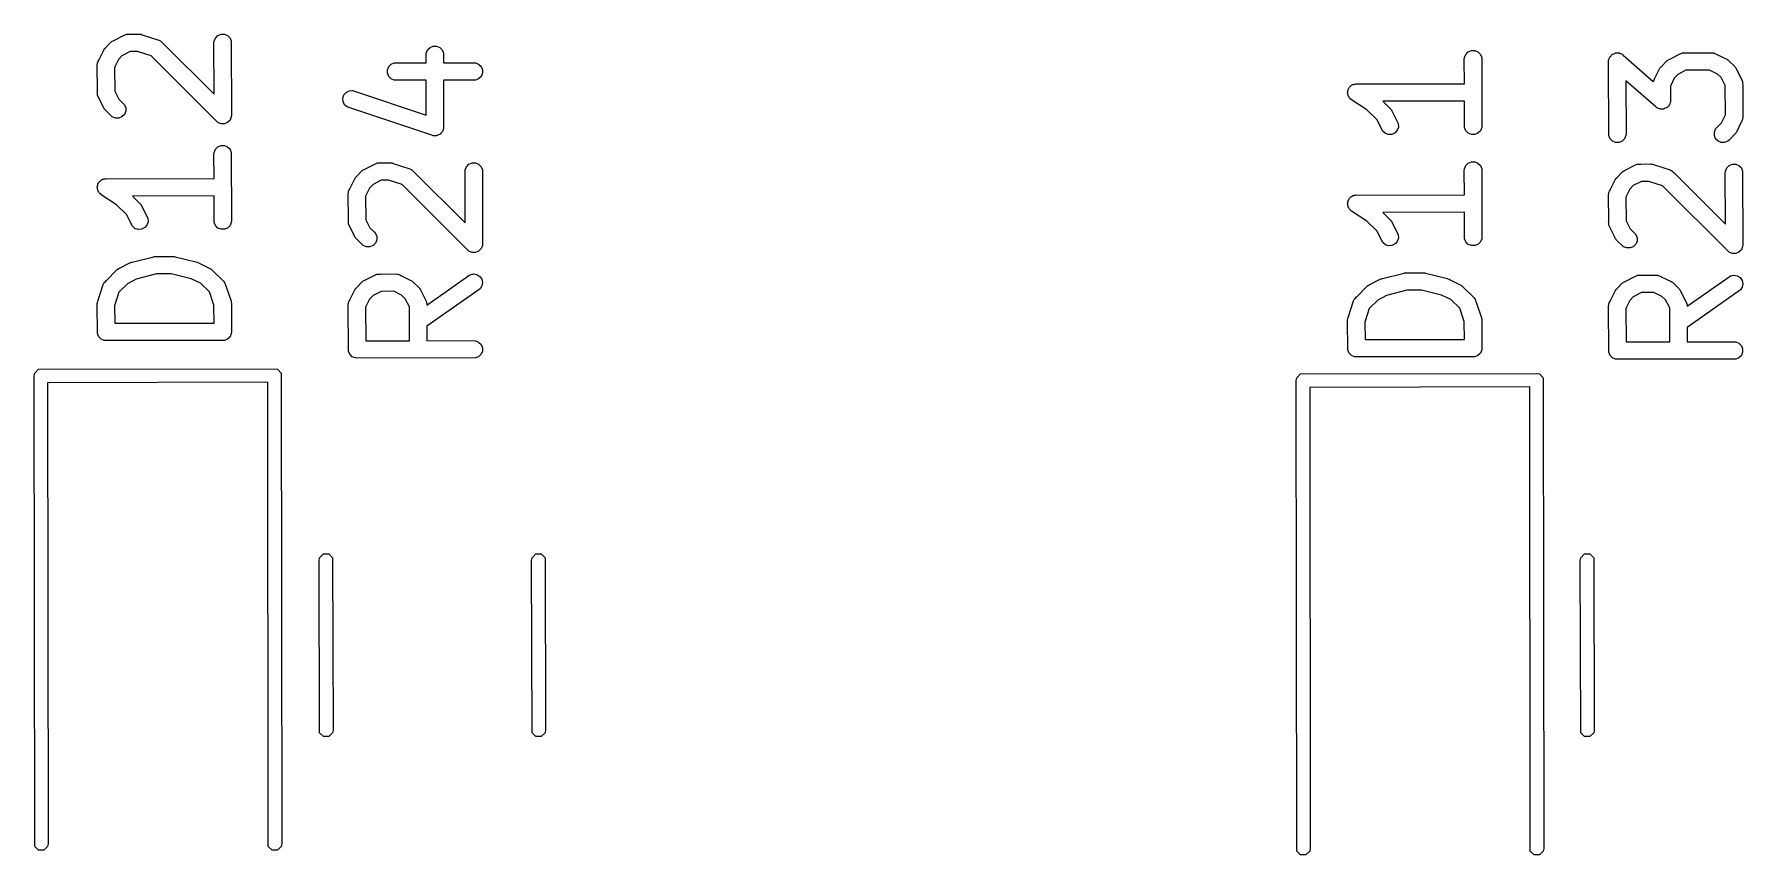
# Model space of a CAD drawing. Extents: x 37 to 347, y -147 to -34.
# Drawn here: x 261.37 to 276, y -135.14 to -128.11 of the extents above; entities that cross this region are included whole.
import ezdxf

# ---------------------------------------------------------------- set-up
doc = ezdxf.new("R2010")
doc.units = 0
doc.layers.add('BLACK', color=7, linetype='CONTINUOUS')

msp = doc.modelspace()

# ---------------------------------------------------------------- linework, layer by layer
at = {"layer": 'BLACK', "linetype": 'CONTINUOUS'}
for p, q in [((262.029356, -128.180738), (262.035105, -128.176019)), ((262.035105, -128.176019), (262.036405, -128.174521)), ((262.036405, -128.174521), (262.037818, -128.173793)), ((262.037818, -128.173793), (262.040721, -128.171411)), ((262.040721, -128.171411), (262.049531, -128.167761)), ((262.049531, -128.167761), (262.144086, -128.11907)), ((262.144086, -128.11907), (262.157817, -128.113815)), ((262.157817, -128.113815), (262.160506, -128.113623)), ((262.160506, -128.113623), (262.162995, -128.112593)), ((262.162995, -128.112593), (262.177736, -128.112399)), ((262.177736, -128.112399), (262.187007, -128.111741)), ((262.187007, -128.111741), (262.188557, -128.112257)), ((262.188557, -128.112257), (262.272865, -128.111152)), ((262.272865, -128.111152), (262.28027, -128.111881)), ((262.28027, -128.111881), (262.282245, -128.111741)), ((262.282245, -128.111741), (262.283731, -128.112222)), ((262.283731, -128.112222), (262.287497, -128.112593)), ((262.287497, -128.112593), (262.29686, -128.116471)), ((262.29686, -128.116471), (262.439439, -128.16262)), ((262.439439, -128.16262), (262.452864, -128.168614)), ((262.452864, -128.168614), (262.454899, -128.170379)), ((262.454899, -128.170379), (262.45739, -128.171411)), ((262.45739, -128.171411), (262.466126, -128.180116)), ((262.912151, -128.186152), (262.913592, -128.17152)), ((262.913592, -128.17152), (262.924791, -128.144484)), ((262.924791, -128.144484), (262.945483, -128.123792)), ((262.945483, -128.123792), (262.972519, -128.112593)), ((262.972519, -128.112593), (263.001783, -128.112593)), ((263.001783, -128.112593), (263.028819, -128.123792)), ((263.028819, -128.123792), (263.049511, -128.144484)), ((263.049511, -128.144484), (263.06071, -128.17152)), ((263.06071, -128.17152), (263.062151, -128.805199)), ((261.926013, -128.333737), (261.967688, -128.247849)), ((261.967688, -128.247849), (261.971652, -128.241549)), ((261.971652, -128.241549), (261.97241, -128.239722)), ((261.97241, -128.239722), (261.97354, -128.238551)), ((261.97354, -128.238551), (261.97552, -128.235406)), ((261.97552, -128.235406), (261.982014, -128.229773)), ((261.982014, -128.229773), (262.029356, -128.180738)), ((262.124447, -128.296466), (262.094203, -128.327793)), ((262.193428, -128.260944), (262.124447, -128.296466)), ((262.257791, -128.2601), (262.193428, -128.260944)), ((262.373462, -128.29754), (262.257791, -128.2601)), ((262.945483, -128.86756), (262.373462, -128.29754)), ((262.466126, -128.180116), (262.474971, -128.187788)), ((262.474971, -128.187788), (262.476109, -128.190065)), ((262.476109, -128.190065), (262.91315, -128.625576)), ((262.91315, -128.625576), (262.912151, -128.186152)), ((264.728817, -128.288533), (264.730258, -128.273901)), ((264.728973, -128.357253), (264.728817, -128.288533)), ((264.730258, -128.273901), (264.741457, -128.246865)), ((264.741457, -128.246865), (264.762149, -128.226173)), ((264.762149, -128.226173), (264.789185, -128.214974)), ((264.789185, -128.214974), (264.818449, -128.214974)), ((264.818449, -128.214974), (264.845485, -128.226173)), ((264.845485, -128.226173), (264.866177, -128.246865)), ((264.866177, -128.246865), (264.877376, -128.273901)), ((264.877376, -128.273901), (264.877564, -128.356939)), ((273.619651, -128.326152), (273.621092, -128.31152)), ((273.621092, -128.31152), (273.632291, -128.284484)), ((273.632291, -128.284484), (273.652983, -128.263792)), ((273.652983, -128.263792), (273.680019, -128.252593)), ((273.680019, -128.252593), (273.709283, -128.252593)), ((273.709283, -128.252593), (273.736319, -128.263792)), ((273.736319, -128.263792), (273.757011, -128.284484)), ((273.757011, -128.284484), (273.76821, -128.31152)), ((273.76821, -128.31152), (273.769651, -128.89758)), ((274.856092, -128.33152), (274.860755, -128.320262)), ((274.860755, -128.320262), (274.864657, -128.308725)), ((274.864657, -128.308725), (274.866322, -128.30682)), ((274.866322, -128.30682), (274.867291, -128.304484)), ((274.867291, -128.304484), (274.875901, -128.295873)), ((274.875901, -128.295873), (274.883927, -128.286701)), ((274.883927, -128.286701), (274.886196, -128.285578)), ((274.886196, -128.285578), (274.887983, -128.283792)), ((274.887983, -128.283792), (274.899233, -128.279131)), ((274.899233, -128.279131), (274.910159, -128.273729)), ((274.910159, -128.273729), (274.912682, -128.27356)), ((274.912682, -128.27356), (274.915019, -128.272593)), ((274.915019, -128.272593), (274.927204, -128.272593)), ((274.927204, -128.272593), (274.939357, -128.271783)), ((274.939357, -128.271783), (274.941752, -128.272593)), ((274.941752, -128.272593), (274.944283, -128.272593)), ((274.944283, -128.272593), (274.95554, -128.277256)), ((274.95554, -128.277256), (274.967078, -128.281158)), ((274.967078, -128.281158), (274.969002, -128.282832)), ((274.969002, -128.282832), (274.971319, -128.283792)), ((274.971319, -128.283792), (274.979451, -128.291924)), ((274.979451, -128.291924), (275.238245, -128.517107)), ((275.372983, -128.327761), (275.467538, -128.27907)), ((275.467538, -128.27907), (275.481269, -128.273815)), ((275.481269, -128.273815), (275.483958, -128.273623)), ((275.483958, -128.273623), (275.486447, -128.272593)), ((275.486447, -128.272593), (275.499516, -128.272518)), ((275.499516, -128.272518), (275.510459, -128.271741)), ((275.510459, -128.271741), (275.512568, -128.272444)), ((275.512568, -128.272444), (275.739174, -128.271152)), ((275.739174, -128.271152), (275.753806, -128.272593)), ((275.753806, -128.272593), (275.756295, -128.273624)), ((275.756295, -128.273624), (275.758983, -128.273815)), ((275.758983, -128.273815), (275.771976, -128.280119)), ((275.771976, -128.280119), (275.780842, -128.283792)), ((275.780842, -128.283792), (275.782064, -128.285014)), ((275.782064, -128.285014), (275.867953, -128.326689)), ((261.912151, -128.376628), (261.913592, -128.361996)), ((261.913443, -128.603232), (261.912151, -128.376628)), ((261.913592, -128.361996), (261.914623, -128.359506)), ((261.914623, -128.359506), (261.914814, -128.356819)), ((261.914814, -128.356819), (261.921118, -128.343825)), ((261.921118, -128.343825), (261.924791, -128.33496)), ((261.924791, -128.33496), (261.926013, -128.333737)), ((262.094203, -128.327793), (262.060906, -128.396415)), ((262.060906, -128.396415), (262.062062, -128.599151)), ((264.396925, -128.416758), (264.408124, -128.389722)), ((264.396925, -128.446022), (264.396925, -128.416758)), ((264.408124, -128.473058), (264.396925, -128.446022)), ((264.408124, -128.389722), (264.428816, -128.36903)), ((264.428816, -128.36903), (264.455852, -128.357831)), ((264.455852, -128.357831), (264.728973, -128.357253)), ((264.877564, -128.356939), (265.137151, -128.35639)), ((265.137151, -128.35639), (265.151783, -128.357831)), ((265.151783, -128.357831), (265.178819, -128.36903)), ((265.178819, -128.36903), (265.199511, -128.389722)), ((265.199511, -128.389722), (265.21071, -128.416758)), ((265.21071, -128.446022), (265.199511, -128.473058)), ((265.21071, -128.416758), (265.21071, -128.446022)), ((273.620169, -128.536971), (273.619651, -128.326152)), ((274.854651, -128.346152), (274.855413, -128.338413)), ((274.856092, -128.979831), (274.854651, -128.346152)), ((274.855282, -128.336446), (274.85574, -128.33509)), ((274.855413, -128.338413), (274.855282, -128.336446)), ((274.85574, -128.33509), (274.856092, -128.33152)), ((275.249465, -128.493737), (275.29114, -128.407849)), ((275.29114, -128.407849), (275.295104, -128.401549)), ((275.295104, -128.401549), (275.295862, -128.399722)), ((275.295862, -128.399722), (275.296992, -128.398551)), ((275.296992, -128.398551), (275.298972, -128.395406)), ((275.298972, -128.395406), (275.305466, -128.389773)), ((275.305466, -128.389773), (275.352808, -128.340738)), ((275.352808, -128.340738), (275.358557, -128.336019)), ((275.358557, -128.336019), (275.359857, -128.334521)), ((275.359857, -128.334521), (275.36127, -128.333793)), ((275.36127, -128.333793), (275.364173, -128.331411)), ((275.364173, -128.331411), (275.372983, -128.327761)), ((275.447899, -128.456466), (275.417655, -128.487793)), ((275.51665, -128.421063), (275.447899, -128.456466)), ((275.719386, -128.419907), (275.51665, -128.421063)), ((275.788008, -128.453204), (275.719386, -128.419907)), ((275.819336, -128.483449), (275.788008, -128.453204)), ((275.867953, -128.326689), (275.874249, -128.330652)), ((275.874249, -128.330652), (275.876079, -128.33141)), ((275.876079, -128.33141), (275.87725, -128.332541)), ((275.87725, -128.332541), (275.880396, -128.334521)), ((275.880396, -128.334521), (275.886027, -128.341014)), ((275.886027, -128.341014), (275.935064, -128.388356)), ((275.935064, -128.388356), (275.939782, -128.394105)), ((275.939782, -128.394105), (275.941282, -128.395406)), ((275.941282, -128.395406), (275.942009, -128.396819)), ((275.942009, -128.396819), (275.944392, -128.399722)), ((275.944392, -128.399722), (275.948041, -128.408532)), ((275.948041, -128.408532), (275.996733, -128.503087)), ((261.91274, -128.605342), (261.913443, -128.603232)), ((261.913517, -128.616284), (261.91274, -128.605342)), ((261.913592, -128.629355), (261.913517, -128.616284)), ((262.062062, -128.599151), (262.097465, -128.667902)), ((264.024375, -128.632342), (264.043549, -128.610235)), ((264.043549, -128.610235), (264.069722, -128.597149)), ((264.069722, -128.597149), (264.098912, -128.595074)), ((264.098912, -128.595074), (264.729989, -128.804117)), ((264.428816, -128.49375), (264.408124, -128.473058)), ((264.455852, -128.504949), (264.428816, -128.49375)), ((264.470484, -128.50639), (264.455852, -128.504949)), ((264.729311, -128.505842), (264.470484, -128.50639)), ((264.729989, -128.804117), (264.729311, -128.505842)), ((265.151783, -128.504949), (264.877902, -128.505528)), ((264.877902, -128.505528), (264.878817, -128.90758)), ((265.178819, -128.49375), (265.151783, -128.504949)), ((265.199511, -128.473058), (265.178819, -128.49375)), ((272.619651, -128.611945), (272.621092, -128.60466)), ((272.621092, -128.619149), (272.619651, -128.611945)), ((272.621092, -128.597234), (272.623904, -128.590445)), ((272.621092, -128.60466), (272.621092, -128.597234)), ((272.623904, -128.590445), (272.62533, -128.583237)), ((272.62533, -128.583237), (272.629449, -128.577058)), ((272.629449, -128.577058), (272.632291, -128.570198)), ((272.632291, -128.570198), (272.637486, -128.565002)), ((272.637486, -128.565002), (272.641563, -128.558888)), ((272.641563, -128.558888), (272.647732, -128.554756)), ((272.647732, -128.554756), (272.652983, -128.549506)), ((272.652983, -128.549506), (272.659772, -128.546693)), ((272.659772, -128.546693), (272.665878, -128.542605)), ((272.665878, -128.542605), (272.673158, -128.541148)), ((272.673158, -128.541148), (272.680019, -128.538307)), ((272.680019, -128.538307), (272.687419, -128.538296)), ((272.687419, -128.538296), (272.694572, -128.536866)), ((272.694572, -128.536866), (272.7017, -128.538276)), ((272.7017, -128.538276), (273.620169, -128.536971)), ((275.260802, -128.733712), (275.003615, -128.509927)), ((275.003615, -128.509927), (275.004651, -128.965199)), ((275.238245, -128.517107), (275.238266, -128.516819)), ((275.238266, -128.516819), (275.24457, -128.503825)), ((275.24457, -128.503825), (275.248243, -128.49496)), ((275.248243, -128.49496), (275.249465, -128.493737)), ((275.417655, -128.487793), (275.384474, -128.556175)), ((275.384474, -128.556175), (275.385603, -128.679485)), ((275.854725, -128.552171), (275.819336, -128.483449)), ((275.855926, -128.80249), (275.854725, -128.552171)), ((275.996733, -128.503087), (276.001988, -128.516818)), ((276.001988, -128.516818), (276.002179, -128.519507)), ((276.002179, -128.519507), (276.00321, -128.521996)), ((276.00321, -128.521996), (276.003271, -128.534887)), ((276.003271, -128.534887), (276.004062, -128.546008)), ((276.004062, -128.546008), (276.003335, -128.548187)), ((276.003335, -128.548187), (276.004651, -128.822342)), ((261.914623, -128.631844), (261.913592, -128.629355)), ((261.914814, -128.634532), (261.914623, -128.631844)), ((261.920069, -128.648264), (261.914814, -128.634532)), ((261.968761, -128.74282), (261.920069, -128.648264)), ((261.97241, -128.751629), (261.968761, -128.74282)), ((261.974792, -128.754531), (261.97241, -128.751629)), ((261.97552, -128.755945), (261.974792, -128.754531)), ((261.977018, -128.757244), (261.97552, -128.755945)), ((261.981737, -128.762994), (261.977018, -128.757244)), ((262.040721, -128.81994), (261.981737, -128.762994)), ((262.097465, -128.667902), (262.135422, -128.704547)), ((262.135422, -128.704547), (262.144749, -128.715912)), ((262.144749, -128.715912), (262.155948, -128.742948)), ((262.155948, -128.742948), (262.155948, -128.772211)), ((264.015121, -128.660105), (264.024375, -128.632342)), ((264.017196, -128.689295), (264.015121, -128.660105)), ((264.030282, -128.715468), (264.017196, -128.689295)), ((264.052389, -128.734642), (264.030282, -128.715468)), ((264.065815, -128.740636), (264.052389, -128.734642)), ((264.77849, -128.976709), (264.065815, -128.740636)), ((272.621092, -128.626498), (272.621092, -128.619149)), ((272.623933, -128.633358), (272.621092, -128.626498)), ((272.62539, -128.640639), (272.623933, -128.633358)), ((272.629478, -128.646744), (272.62539, -128.640639)), ((272.632291, -128.653534), (272.629478, -128.646744)), ((272.637541, -128.658784), (272.632291, -128.653534)), ((272.641673, -128.664954), (272.637541, -128.658784)), ((272.652931, -128.674174), (272.641673, -128.664954)), ((272.652983, -128.674226), (272.652931, -128.674174)), ((272.653005, -128.674235), (272.652983, -128.674226)), ((272.653048, -128.67427), (272.653005, -128.674235)), ((272.785364, -128.761009), (272.653048, -128.67427)), ((272.869713, -128.843746), (272.785364, -128.761009)), ((273.620534, -128.685551), (272.92179, -128.686543)), ((272.92179, -128.686543), (272.985779, -128.749309)), ((272.985779, -128.749309), (272.990499, -128.755059)), ((272.990499, -128.755059), (272.991996, -128.756358)), ((272.991996, -128.756358), (272.992722, -128.757768)), ((272.992722, -128.757768), (272.995107, -128.760674)), ((272.995107, -128.760674), (272.998758, -128.769489)), ((273.621092, -128.912212), (273.620534, -128.685551)), ((275.268935, -128.741845), (275.260802, -128.733712)), ((275.271251, -128.742804), (275.268935, -128.741845)), ((275.273176, -128.744479), (275.271251, -128.742804)), ((275.284713, -128.74838), (275.273176, -128.744479)), ((275.295971, -128.753044), (275.284713, -128.74838)), ((275.298502, -128.753044), (275.295971, -128.753044)), ((275.300897, -128.753854), (275.298502, -128.753044)), ((275.31305, -128.753044), (275.300897, -128.753854)), ((275.325235, -128.753044), (275.31305, -128.753044)), ((275.327571, -128.752076), (275.325235, -128.753044)), ((275.330095, -128.751908), (275.327571, -128.752076)), ((275.34102, -128.746505), (275.330095, -128.751908)), ((275.352271, -128.741845), (275.34102, -128.746505)), ((275.354057, -128.740058), (275.352271, -128.741845)), ((275.356327, -128.738936), (275.354057, -128.740058)), ((275.364352, -128.729763), (275.356327, -128.738936)), ((275.372963, -128.721153), (275.364352, -128.729763)), ((275.373931, -128.718816), (275.372963, -128.721153)), ((275.375597, -128.716912), (275.373931, -128.718816)), ((275.379498, -128.705374), (275.375597, -128.716912)), ((275.384162, -128.694117), (275.379498, -128.705374)), ((275.384513, -128.690546), (275.384162, -128.694117)), ((275.384972, -128.689191), (275.384513, -128.690546)), ((275.385603, -128.679485), (275.38484, -128.687223)), ((275.38484, -128.687223), (275.384972, -128.689191)), ((262.067757, -128.831139), (262.040721, -128.81994)), ((262.09702, -128.831139), (262.067757, -128.831139)), ((262.124056, -128.81994), (262.09702, -128.831139)), ((262.144749, -128.799247), (262.124056, -128.81994)), ((262.155948, -128.772211), (262.144749, -128.799247)), ((262.9646, -128.875478), (262.945483, -128.86756)), ((262.972519, -128.878758), (262.9646, -128.875478)), ((262.97252, -128.878758), (262.972519, -128.878758)), ((263.001783, -128.878758), (262.97252, -128.878758)), ((263.028819, -128.867559), (263.001783, -128.878758)), ((263.049512, -128.846867), (263.028819, -128.867559)), ((263.05743, -128.827749), (263.049512, -128.846867)), ((263.06071, -128.819831), (263.05743, -128.827749)), ((263.062151, -128.805199), (263.06071, -128.819831)), ((264.878817, -128.90758), (264.878087, -128.914985)), ((272.921115, -128.943564), (272.869713, -128.843746)), ((272.998758, -128.769489), (273.047447, -128.864039)), ((273.054776, -128.90696), (273.045522, -128.934722)), ((273.047447, -128.864039), (273.052702, -128.87777)), ((273.052702, -128.87777), (273.054776, -128.90696)), ((273.769651, -128.89758), (273.76821, -128.912212)), ((275.772052, -128.923531), (275.822599, -128.871175)), ((275.822599, -128.871175), (275.855926, -128.80249)), ((275.990789, -128.865231), (275.949114, -128.951121)), ((275.992011, -128.86401), (275.990789, -128.865231)), ((275.99568, -128.85515), (275.992011, -128.86401)), ((276.001988, -128.842152), (275.99568, -128.85515)), ((276.002179, -128.839462), (276.001988, -128.842152)), ((276.00321, -128.836974), (276.002179, -128.839462)), ((276.004651, -128.822342), (276.00321, -128.836974)), ((264.789185, -128.981139), (264.77849, -128.976709)), ((264.791864, -128.981139), (264.789185, -128.981139)), ((264.794436, -128.981991), (264.791864, -128.981139)), ((264.806421, -128.981139), (264.794436, -128.981991)), ((264.818449, -128.981139), (264.806421, -128.981139)), ((264.82094, -128.980106), (264.818449, -128.981139)), ((264.823626, -128.979916), (264.82094, -128.980106)), ((264.834373, -128.974542), (264.823626, -128.979916)), ((264.845485, -128.96994), (264.834373, -128.974542)), ((264.84739, -128.968034), (264.845485, -128.96994)), ((264.8498, -128.96683), (264.84739, -128.968034)), ((264.857674, -128.95775), (264.8498, -128.96683)), ((264.866177, -128.949248), (264.857674, -128.95775)), ((264.867208, -128.946757), (264.866177, -128.949248)), ((264.868974, -128.944722), (264.867208, -128.946757)), ((264.872774, -128.933321), (264.868974, -128.944722)), ((264.877376, -128.922212), (264.872774, -128.933321)), ((264.877752, -128.918385), (264.877376, -128.922212)), ((264.878228, -128.91696), (264.877752, -128.918385)), ((264.878087, -128.914985), (264.878228, -128.91696)), ((272.943223, -128.962737), (272.921115, -128.943564)), ((272.970984, -128.971991), (272.943223, -128.962737)), ((273.000174, -128.969917), (272.970984, -128.971991)), ((273.026349, -128.956829), (273.000174, -128.969917)), ((273.045522, -128.934722), (273.026349, -128.956829)), ((273.632291, -128.939248), (273.621092, -128.912212)), ((273.652983, -128.95994), (273.632291, -128.939248)), ((273.680019, -128.971139), (273.652983, -128.95994)), ((273.709283, -128.971139), (273.680019, -128.971139)), ((273.736319, -128.95994), (273.709283, -128.971139)), ((273.757011, -128.939248), (273.736319, -128.95994)), ((273.76821, -128.912212), (273.757011, -128.939248)), ((274.867291, -129.006867), (274.856092, -128.979831)), ((274.887983, -129.027559), (274.867291, -129.006867)), ((274.915019, -129.038758), (274.887983, -129.027559)), ((274.944283, -129.038758), (274.915019, -129.038758)), ((274.971319, -129.027559), (274.944283, -129.038758)), ((274.992011, -129.006867), (274.971319, -129.027559)), ((275.00321, -128.979831), (274.992011, -129.006867)), ((275.004651, -128.965199), (275.00321, -128.979831)), ((275.760853, -128.950567), (275.772052, -128.923531)), ((275.760853, -128.97983), (275.760853, -128.950567)), ((275.772051, -129.006866), (275.760853, -128.97983)), ((275.792744, -129.027559), (275.772051, -129.006866)), ((275.81978, -129.038758), (275.792744, -129.027559)), ((275.849043, -129.038758), (275.81978, -129.038758)), ((275.876079, -129.02756), (275.849043, -129.038758)), ((275.887444, -129.018233), (275.876079, -129.02756)), ((275.934785, -128.969197), (275.887444, -129.018233)), ((275.941282, -128.963564), (275.934785, -128.969197)), ((275.943261, -128.960418), (275.941282, -128.963564)), ((275.944392, -128.959248), (275.943261, -128.960418)), ((275.945149, -128.95742), (275.944392, -128.959248)), ((275.949114, -128.951121), (275.945149, -128.95742)), ((262.912151, -129.138533), (262.913592, -129.123901)), ((262.912669, -129.349352), (262.912151, -129.138533)), ((262.913592, -129.123901), (262.924791, -129.096865)), ((262.924791, -129.096865), (262.945483, -129.076173)), ((262.945483, -129.076173), (262.972519, -129.064974)), ((262.972519, -129.064974), (263.001783, -129.064974)), ((263.001783, -129.064974), (263.028819, -129.076173)), ((263.028819, -129.076173), (263.049511, -129.096865)), ((263.049511, -129.096865), (263.06071, -129.123901)), ((263.06071, -129.123901), (263.062151, -129.709961)), ((261.979919, -129.350677), (261.987072, -129.349247)), ((261.987072, -129.349247), (261.9942, -129.350657)), ((261.9942, -129.350657), (262.912669, -129.349352)), ((264.117688, -129.35023), (264.121652, -129.34393)), ((264.121652, -129.34393), (264.12241, -129.342103)), ((264.12241, -129.342103), (264.12354, -129.340932)), ((264.12354, -129.340932), (264.12552, -129.337787)), ((264.12552, -129.337787), (264.132014, -129.332154)), ((264.132014, -129.332154), (264.179356, -129.283119)), ((264.179356, -129.283119), (264.185105, -129.2784)), ((264.185105, -129.2784), (264.186405, -129.276902)), ((264.186405, -129.276902), (264.187818, -129.276174)), ((264.187818, -129.276174), (264.190721, -129.273792)), ((264.190721, -129.273792), (264.199531, -129.270142)), ((264.199531, -129.270142), (264.294086, -129.221451)), ((264.294086, -129.221451), (264.307817, -129.216196)), ((264.307817, -129.216196), (264.310506, -129.216004)), ((264.310506, -129.216004), (264.312995, -129.214974)), ((264.312995, -129.214974), (264.327736, -129.21478)), ((264.327736, -129.21478), (264.337007, -129.214122)), ((264.337007, -129.214122), (264.338557, -129.214638)), ((264.338557, -129.214638), (264.422865, -129.213533)), ((264.422865, -129.213533), (264.43027, -129.214262)), ((264.43027, -129.214262), (264.432245, -129.214122)), ((264.432245, -129.214122), (264.433731, -129.214603)), ((264.433731, -129.214603), (264.437497, -129.214974)), ((264.437497, -129.214974), (264.44686, -129.218852)), ((264.44686, -129.218852), (264.589439, -129.265001)), ((264.589439, -129.265001), (264.602864, -129.270995)), ((264.602864, -129.270995), (264.604899, -129.27276)), ((264.604899, -129.27276), (264.60739, -129.273792)), ((264.60739, -129.273792), (264.616126, -129.282497)), ((264.616126, -129.282497), (264.624971, -129.290169)), ((264.624971, -129.290169), (264.626109, -129.292446)), ((264.626109, -129.292446), (265.06315, -129.727957)), ((265.062151, -129.288533), (265.063592, -129.273901)), ((265.06315, -129.727957), (265.062151, -129.288533)), ((265.063592, -129.273901), (265.074791, -129.246865)), ((265.074791, -129.246865), (265.095483, -129.226173)), ((265.095483, -129.226173), (265.122519, -129.214974)), ((265.122519, -129.214974), (265.151783, -129.214974)), ((265.151783, -129.214974), (265.178819, -129.226173)), ((265.178819, -129.226173), (265.199511, -129.246865)), ((265.199511, -129.246865), (265.21071, -129.273901)), ((265.21071, -129.273901), (265.212151, -129.90758)), ((273.619651, -129.278533), (273.621092, -129.263901)), ((273.620169, -129.489352), (273.619651, -129.278533)), ((273.621092, -129.263901), (273.632291, -129.236865)), ((273.632291, -129.236865), (273.652983, -129.216173)), ((273.652983, -129.216173), (273.680019, -129.204974)), ((273.680019, -129.204974), (273.709283, -129.204974)), ((273.709283, -129.204974), (273.736319, -129.216173)), ((273.736319, -129.216173), (273.757011, -129.236865)), ((273.757011, -129.236865), (273.76821, -129.263901)), ((273.76821, -129.263901), (273.769651, -129.849961)), ((274.91604, -129.350932), (274.91802, -129.347787)), ((274.91802, -129.347787), (274.924514, -129.342154)), ((274.924514, -129.342154), (274.971856, -129.293119)), ((274.971856, -129.293119), (274.977605, -129.2884)), ((274.977605, -129.2884), (274.978905, -129.286902)), ((274.978905, -129.286902), (274.980318, -129.286174)), ((274.980318, -129.286174), (274.983221, -129.283792)), ((274.983221, -129.283792), (274.992031, -129.280142)), ((274.992031, -129.280142), (275.086586, -129.231451)), ((275.086586, -129.231451), (275.100317, -129.226196)), ((275.100317, -129.226196), (275.103006, -129.226004)), ((275.103006, -129.226004), (275.105495, -129.224974)), ((275.105495, -129.224974), (275.120236, -129.22478)), ((275.120236, -129.22478), (275.129507, -129.224122)), ((275.129507, -129.224122), (275.131057, -129.224638)), ((275.131057, -129.224638), (275.215365, -129.223533)), ((275.215365, -129.223533), (275.22277, -129.224262)), ((275.22277, -129.224262), (275.224745, -129.224122)), ((275.224745, -129.224122), (275.226231, -129.224603)), ((275.226231, -129.224603), (275.229997, -129.224974)), ((275.229997, -129.224974), (275.23936, -129.228852)), ((275.23936, -129.228852), (275.381939, -129.275001)), ((275.381939, -129.275001), (275.395364, -129.280995)), ((275.395364, -129.280995), (275.397399, -129.28276)), ((275.397399, -129.28276), (275.39989, -129.283792)), ((275.39989, -129.283792), (275.408626, -129.292497)), ((275.408626, -129.292497), (275.417471, -129.300169)), ((275.417471, -129.300169), (275.418609, -129.302446)), ((275.418609, -129.302446), (275.85565, -129.737957)), ((275.854651, -129.298533), (275.856092, -129.283901)), ((275.85565, -129.737957), (275.854651, -129.298533)), ((275.856092, -129.283901), (275.867291, -129.256865)), ((275.867291, -129.256865), (275.887983, -129.236173)), ((275.887983, -129.236173), (275.915019, -129.224974)), ((275.915019, -129.224974), (275.944283, -129.224974)), ((275.944283, -129.224974), (275.971319, -129.236173)), ((275.971319, -129.236173), (275.992011, -129.256865)), ((275.992011, -129.256865), (276.00321, -129.283901)), ((276.00321, -129.283901), (276.004651, -129.91758)), ((261.912151, -129.424326), (261.913592, -129.417041)), ((261.913592, -129.43153), (261.912151, -129.424326)), ((261.913592, -129.409615), (261.916404, -129.402826)), ((261.913592, -129.417041), (261.913592, -129.409615)), ((261.913592, -129.438879), (261.913592, -129.43153)), ((261.916433, -129.445739), (261.913592, -129.438879)), ((261.916404, -129.402826), (261.91783, -129.395618)), ((261.91789, -129.45302), (261.916433, -129.445739)), ((261.91783, -129.395618), (261.921949, -129.389439)), ((261.921978, -129.459125), (261.91789, -129.45302)), ((261.921949, -129.389439), (261.924791, -129.382579)), ((261.924791, -129.465915), (261.921978, -129.459125)), ((261.924791, -129.382579), (261.929986, -129.377383)), ((261.930041, -129.471165), (261.924791, -129.465915)), ((261.929986, -129.377383), (261.934063, -129.371269)), ((261.934173, -129.477335), (261.930041, -129.471165)), ((261.934063, -129.371269), (261.940232, -129.367137)), ((261.945431, -129.486555), (261.934173, -129.477335)), ((261.940232, -129.367137), (261.945483, -129.361887)), ((261.945483, -129.486607), (261.945431, -129.486555)), ((261.945483, -129.361887), (261.952272, -129.359074)), ((261.945505, -129.486616), (261.945483, -129.486607)), ((261.945548, -129.486651), (261.945505, -129.486616)), ((262.077864, -129.57339), (261.945548, -129.486651)), ((261.952272, -129.359074), (261.958378, -129.354986)), ((261.958378, -129.354986), (261.965658, -129.353529)), ((261.965658, -129.353529), (261.972519, -129.350688)), ((261.972519, -129.350688), (261.979919, -129.350677)), ((264.062151, -129.479009), (264.063592, -129.464377)), ((264.063443, -129.705613), (264.062151, -129.479009)), ((264.063592, -129.464377), (264.064623, -129.461887)), ((264.064623, -129.461887), (264.064814, -129.4592)), ((264.064814, -129.4592), (264.071118, -129.446206)), ((264.071118, -129.446206), (264.074791, -129.437341)), ((264.074791, -129.437341), (264.076013, -129.436118)), ((264.076013, -129.436118), (264.117688, -129.35023)), ((264.244203, -129.430174), (264.210906, -129.498796)), ((264.274447, -129.398847), (264.244203, -129.430174)), ((264.343428, -129.363325), (264.274447, -129.398847)), ((264.407791, -129.362481), (264.343428, -129.363325)), ((264.523462, -129.399921), (264.407791, -129.362481)), ((265.095483, -129.969941), (264.523462, -129.399921)), ((272.659772, -129.499074), (272.665878, -129.494986)), ((272.665878, -129.494986), (272.673158, -129.493529)), ((272.673158, -129.493529), (272.680019, -129.490688)), ((272.680019, -129.490688), (272.687419, -129.490677)), ((272.687419, -129.490677), (272.694572, -129.489247)), ((272.694572, -129.489247), (272.7017, -129.490657)), ((272.7017, -129.490657), (273.620169, -129.489352)), ((274.854651, -129.489009), (274.856092, -129.474377)), ((274.855943, -129.715613), (274.854651, -129.489009)), ((274.856092, -129.474377), (274.857123, -129.471887)), ((274.857123, -129.471887), (274.857314, -129.4692)), ((274.857314, -129.4692), (274.863618, -129.456206)), ((274.863618, -129.456206), (274.867291, -129.447341)), ((274.867291, -129.447341), (274.868513, -129.446118)), ((274.868513, -129.446118), (274.910188, -129.36023)), ((274.910188, -129.36023), (274.914152, -129.35393)), ((274.914152, -129.35393), (274.91491, -129.352103)), ((274.91491, -129.352103), (274.91604, -129.350932)), ((275.036703, -129.440174), (275.003406, -129.508796)), ((275.066947, -129.408847), (275.036703, -129.440174)), ((275.135928, -129.373325), (275.066947, -129.408847)), ((275.200291, -129.372481), (275.135928, -129.373325)), ((275.315962, -129.409921), (275.200291, -129.372481)), ((275.887983, -129.979941), (275.315962, -129.409921)), ((262.162213, -129.656127), (262.077864, -129.57339)), ((262.913034, -129.497932), (262.21429, -129.498924)), ((262.21429, -129.498924), (262.278279, -129.56169)), ((262.278279, -129.56169), (262.282999, -129.56744)), ((262.282999, -129.56744), (262.284496, -129.568739)), ((262.284496, -129.568739), (262.285222, -129.570149)), ((262.285222, -129.570149), (262.287607, -129.573055)), ((262.287607, -129.573055), (262.291258, -129.58187)), ((262.291258, -129.58187), (262.339947, -129.67642)), ((262.913592, -129.724593), (262.913034, -129.497932)), ((264.210906, -129.498796), (264.212062, -129.701532)), ((272.619651, -129.564326), (272.621092, -129.557041)), ((272.621092, -129.57153), (272.619651, -129.564326)), ((272.621092, -129.549615), (272.623904, -129.542826)), ((272.621092, -129.557041), (272.621092, -129.549615)), ((272.621092, -129.578879), (272.621092, -129.57153)), ((272.623933, -129.585739), (272.621092, -129.578879)), ((272.623904, -129.542826), (272.62533, -129.535618)), ((272.62539, -129.59302), (272.623933, -129.585739)), ((272.62533, -129.535618), (272.629449, -129.529439)), ((272.629478, -129.599125), (272.62539, -129.59302)), ((272.629449, -129.529439), (272.632291, -129.522579)), ((272.632291, -129.605915), (272.629478, -129.599125)), ((272.632291, -129.522579), (272.637486, -129.517383)), ((272.637541, -129.611165), (272.632291, -129.605915)), ((272.637486, -129.517383), (272.641563, -129.511269)), ((272.641673, -129.617335), (272.637541, -129.611165)), ((272.641563, -129.511269), (272.647732, -129.507137)), ((272.652931, -129.626555), (272.641673, -129.617335)), ((272.647732, -129.507137), (272.652983, -129.501887)), ((272.652983, -129.626607), (272.652931, -129.626555)), ((272.652983, -129.501887), (272.659772, -129.499074)), ((272.653005, -129.626616), (272.652983, -129.626607)), ((272.653048, -129.626651), (272.653005, -129.626616)), ((272.785364, -129.71339), (272.653048, -129.626651)), ((273.620534, -129.637932), (272.92179, -129.638924)), ((272.92179, -129.638924), (272.985779, -129.70169)), ((273.621092, -129.864593), (273.620534, -129.637932)), ((275.003406, -129.508796), (275.004562, -129.711532)), ((262.213615, -129.755945), (262.162213, -129.656127)), ((262.235723, -129.775118), (262.213615, -129.755945)), ((262.263484, -129.784372), (262.235723, -129.775118)), ((262.292674, -129.782298), (262.263484, -129.784372)), ((262.318849, -129.76921), (262.292674, -129.782298)), ((262.338022, -129.747103), (262.318849, -129.76921)), ((262.347276, -129.719341), (262.338022, -129.747103)), ((262.339947, -129.67642), (262.345202, -129.690151)), ((262.345202, -129.690151), (262.347276, -129.719341)), ((262.924791, -129.751629), (262.913592, -129.724593)), ((262.945483, -129.772321), (262.924791, -129.751629)), ((262.972519, -129.78352), (262.945483, -129.772321)), ((263.001783, -129.78352), (262.972519, -129.78352)), ((263.028819, -129.772321), (263.001783, -129.78352)), ((263.049511, -129.751629), (263.028819, -129.772321)), ((263.06071, -129.724593), (263.049511, -129.751629)), ((263.062151, -129.709961), (263.06071, -129.724593)), ((264.06274, -129.707723), (264.063443, -129.705613)), ((264.063517, -129.718665), (264.06274, -129.707723)), ((264.063592, -129.731736), (264.063517, -129.718665)), ((264.064623, -129.734225), (264.063592, -129.731736)), ((264.064814, -129.736913), (264.064623, -129.734225)), ((264.070069, -129.750645), (264.064814, -129.736913)), ((264.118761, -129.845201), (264.070069, -129.750645)), ((264.212062, -129.701532), (264.247465, -129.770283)), ((264.247465, -129.770283), (264.285422, -129.806928)), ((272.869713, -129.796127), (272.785364, -129.71339)), ((272.985779, -129.70169), (272.990499, -129.70744)), ((272.990499, -129.70744), (272.991996, -129.708739)), ((272.991996, -129.708739), (272.992722, -129.710149)), ((272.992722, -129.710149), (272.995107, -129.713055)), ((272.995107, -129.713055), (272.998758, -129.72187)), ((272.998758, -129.72187), (273.047447, -129.81642)), ((274.85524, -129.717723), (274.855943, -129.715613)), ((274.856017, -129.728665), (274.85524, -129.717723)), ((274.856092, -129.741736), (274.856017, -129.728665)), ((274.857123, -129.744225), (274.856092, -129.741736)), ((274.857314, -129.746913), (274.857123, -129.744225)), ((274.862569, -129.760645), (274.857314, -129.746913)), ((274.911261, -129.855201), (274.862569, -129.760645)), ((275.004562, -129.711532), (275.039965, -129.780283)), ((275.039965, -129.780283), (275.077922, -129.816928)), ((264.12241, -129.85401), (264.118761, -129.845201)), ((264.124792, -129.856912), (264.12241, -129.85401)), ((264.12552, -129.858326), (264.124792, -129.856912)), ((264.127018, -129.859625), (264.12552, -129.858326)), ((264.131737, -129.865375), (264.127018, -129.859625)), ((264.190721, -129.922321), (264.131737, -129.865375)), ((264.217757, -129.93352), (264.190721, -129.922321)), ((264.24702, -129.93352), (264.217757, -129.93352)), ((264.274056, -129.922321), (264.24702, -129.93352)), ((264.294749, -129.901628), (264.274056, -129.922321)), ((264.285422, -129.806928), (264.294749, -129.818293)), ((264.294749, -129.818293), (264.305948, -129.845329)), ((264.305948, -129.874592), (264.294749, -129.901628)), ((264.305948, -129.845329), (264.305948, -129.874592)), ((265.20743, -129.93013), (265.199512, -129.949248)), ((265.21071, -129.922212), (265.20743, -129.93013)), ((265.212151, -129.90758), (265.21071, -129.922212)), ((272.921115, -129.895945), (272.869713, -129.796127)), ((272.943223, -129.915118), (272.921115, -129.895945)), ((272.970984, -129.924372), (272.943223, -129.915118)), ((273.000174, -129.922298), (272.970984, -129.924372)), ((273.026349, -129.90921), (273.000174, -129.922298)), ((273.045522, -129.887103), (273.026349, -129.90921)), ((273.054776, -129.859341), (273.045522, -129.887103)), ((273.047447, -129.81642), (273.052702, -129.830151)), ((273.052702, -129.830151), (273.054776, -129.859341)), ((273.632291, -129.891629), (273.621092, -129.864593)), ((273.652983, -129.912321), (273.632291, -129.891629)), ((273.680019, -129.92352), (273.652983, -129.912321)), ((273.709283, -129.92352), (273.680019, -129.92352)), ((273.736319, -129.912321), (273.709283, -129.92352)), ((273.757011, -129.891629), (273.736319, -129.912321)), ((273.76821, -129.864593), (273.757011, -129.891629)), ((273.769651, -129.849961), (273.76821, -129.864593)), ((274.91491, -129.86401), (274.911261, -129.855201)), ((274.917292, -129.866912), (274.91491, -129.86401)), ((274.91802, -129.868326), (274.917292, -129.866912)), ((274.919518, -129.869625), (274.91802, -129.868326)), ((274.924237, -129.875375), (274.919518, -129.869625)), ((274.983221, -129.932321), (274.924237, -129.875375)), ((275.010257, -129.94352), (274.983221, -129.932321)), ((275.066556, -129.932321), (275.03952, -129.94352)), ((275.087249, -129.911628), (275.066556, -129.932321)), ((275.077922, -129.816928), (275.087249, -129.828293)), ((275.087249, -129.828293), (275.098448, -129.855329)), ((275.098448, -129.884592), (275.087249, -129.911628)), ((275.098448, -129.855329), (275.098448, -129.884592)), ((276.00321, -129.932212), (275.99993, -129.94013)), ((276.004651, -129.91758), (276.00321, -129.932212)), ((262.097155, -130.120139), (262.191705, -130.071451)), ((262.191705, -130.071451), (262.192774, -130.071041)), ((262.192774, -130.071041), (262.19321, -130.070719)), ((262.19321, -130.070719), (262.194453, -130.070399)), ((262.194453, -130.070399), (262.205436, -130.066196)), ((262.205436, -130.066196), (262.212833, -130.06567)), ((262.212833, -130.06567), (262.397532, -130.018153)), ((262.397532, -130.018153), (262.400068, -130.017777)), ((262.400068, -130.017777), (262.40109, -130.017355)), ((262.40109, -130.017355), (262.403051, -130.017337)), ((262.403051, -130.017337), (262.412076, -130.016003)), ((262.412076, -130.016003), (262.419999, -130.017181)), ((262.419999, -130.017181), (262.558579, -130.015914)), ((262.558579, -130.015914), (262.561132, -130.016165)), ((262.561132, -130.016165), (262.562225, -130.016003)), ((262.562225, -130.016003), (262.564096, -130.016457)), ((262.564096, -130.016457), (262.573211, -130.017355)), ((262.573211, -130.017355), (262.580879, -130.020531)), ((262.580879, -130.020531), (262.767245, -130.065772)), ((262.767245, -130.065772), (262.768324, -130.066157)), ((262.768324, -130.066157), (262.768864, -130.066196)), ((262.768864, -130.066196), (262.770071, -130.066781)), ((262.770071, -130.066781), (262.781091, -130.070719)), ((262.781091, -130.070719), (262.786602, -130.074803)), ((262.786602, -130.074803), (262.877834, -130.11907)), ((265.1146, -129.977859), (265.095483, -129.969941)), ((265.122519, -129.981139), (265.1146, -129.977859)), ((265.12252, -129.981139), (265.122519, -129.981139)), ((265.151783, -129.981139), (265.12252, -129.981139)), ((265.178819, -129.96994), (265.151783, -129.981139)), ((265.199512, -129.949248), (265.178819, -129.96994)), ((275.03952, -129.94352), (275.010257, -129.94352)), ((275.9071, -129.987859), (275.887983, -129.979941)), ((275.915019, -129.991139), (275.9071, -129.987859)), ((275.91502, -129.991139), (275.915019, -129.991139)), ((275.944283, -129.991139), (275.91502, -129.991139)), ((275.971319, -129.97994), (275.944283, -129.991139)), ((275.992012, -129.959248), (275.971319, -129.97994)), ((275.99993, -129.94013), (275.992012, -129.959248)), ((261.982158, -130.229783), (261.988787, -130.222141)), ((261.988787, -130.222141), (261.99049, -130.221289)), ((261.99049, -130.221289), (262.076975, -130.133119)), ((262.076975, -130.133119), (262.082725, -130.128398)), ((262.082725, -130.128398), (262.084024, -130.126902)), ((262.084024, -130.126902), (262.085434, -130.126175)), ((262.085434, -130.126175), (262.08834, -130.123791)), ((262.08834, -130.123791), (262.097155, -130.120139)), ((262.246547, -130.210493), (262.171412, -130.249184)), ((262.419977, -130.165875), (262.246547, -130.210493)), ((262.544749, -130.164733), (262.419977, -130.165875)), ((262.717872, -130.206759), (262.544749, -130.164733)), ((262.797682, -130.245485), (262.717872, -130.206759)), ((262.877834, -130.11907), (262.88413, -130.123033)), ((262.88413, -130.123033), (262.88596, -130.123791)), ((262.88596, -130.123791), (262.88708, -130.124889)), ((262.88708, -130.124889), (262.890277, -130.126902)), ((262.890277, -130.126902), (262.8968, -130.134424)), ((262.8968, -130.134424), (262.992565, -130.228357)), ((264.187818, -130.228555), (264.190721, -130.226173)), ((264.190721, -130.226173), (264.199531, -130.222523)), ((264.199531, -130.222523), (264.294086, -130.173832)), ((264.294086, -130.173832), (264.307817, -130.168577)), ((264.307817, -130.168577), (264.310506, -130.168385)), ((264.310506, -130.168385), (264.312995, -130.167355)), ((264.312995, -130.167355), (264.326792, -130.167228)), ((264.326792, -130.167228), (264.337007, -130.166503)), ((264.337007, -130.166503), (264.338853, -130.167118)), ((264.338853, -130.167118), (264.470484, -130.165914)), ((264.470484, -130.165914), (264.485116, -130.167355)), ((264.485116, -130.167355), (264.487605, -130.168386)), ((264.487605, -130.168386), (264.490293, -130.168577)), ((264.490293, -130.168577), (264.503286, -130.174881)), ((264.503286, -130.174881), (264.512152, -130.178554)), ((264.512152, -130.178554), (264.513374, -130.179776)), ((264.513374, -130.179776), (264.599263, -130.221451)), ((264.599263, -130.221451), (264.605562, -130.225415)), ((264.605562, -130.225415), (264.60739, -130.226173)), ((264.60739, -130.226173), (264.60856, -130.227303)), ((264.60856, -130.227303), (264.611706, -130.229283)), ((264.734771, -130.432327), (265.094142, -130.179471)), ((265.094142, -130.179471), (265.106955, -130.172261)), ((265.106955, -130.172261), (265.135526, -130.165932)), ((265.135526, -130.165932), (265.164344, -130.171017)), ((265.164344, -130.171017), (265.189022, -130.186744)), ((265.189022, -130.186744), (265.205804, -130.210718)), ((265.205804, -130.210718), (265.212134, -130.239289)), ((272.804655, -130.260139), (272.899205, -130.211451)), ((272.899205, -130.211451), (272.900274, -130.211041)), ((272.900274, -130.211041), (272.90071, -130.210719)), ((272.90071, -130.210719), (272.901953, -130.210399)), ((272.901953, -130.210399), (272.912936, -130.206196)), ((272.912936, -130.206196), (272.920333, -130.20567)), ((272.920333, -130.20567), (273.105032, -130.158153)), ((273.105032, -130.158153), (273.107568, -130.157777)), ((273.107568, -130.157777), (273.10859, -130.157355)), ((273.10859, -130.157355), (273.110551, -130.157337)), ((273.110551, -130.157337), (273.119576, -130.156003)), ((273.119576, -130.156003), (273.127499, -130.157181)), ((273.127499, -130.157181), (273.266079, -130.155914)), ((273.266079, -130.155914), (273.268632, -130.156165)), ((273.268632, -130.156165), (273.269725, -130.156003)), ((273.269725, -130.156003), (273.271596, -130.156457)), ((273.271596, -130.156457), (273.280711, -130.157355)), ((273.280711, -130.157355), (273.288379, -130.160531)), ((273.288379, -130.160531), (273.474745, -130.205772)), ((273.474745, -130.205772), (273.475824, -130.206157)), ((273.475824, -130.206157), (273.476364, -130.206196)), ((273.476364, -130.206196), (273.477571, -130.206781)), ((273.477571, -130.206781), (273.488591, -130.210719)), ((273.488591, -130.210719), (273.494102, -130.214803)), ((273.494102, -130.214803), (273.585334, -130.25907)), ((274.992031, -130.232523), (275.086586, -130.183832)), ((275.086586, -130.183832), (275.100317, -130.178577)), ((275.100317, -130.178577), (275.103006, -130.178385)), ((275.103006, -130.178385), (275.105495, -130.177355)), ((275.105495, -130.177355), (275.119292, -130.177228)), ((275.119292, -130.177228), (275.129507, -130.176503)), ((275.129507, -130.176503), (275.131353, -130.177118)), ((275.131353, -130.177118), (275.262984, -130.175914)), ((275.262984, -130.175914), (275.277616, -130.177355)), ((275.277616, -130.177355), (275.280105, -130.178386)), ((275.280105, -130.178386), (275.282793, -130.178577)), ((275.282793, -130.178577), (275.295786, -130.184881)), ((275.295786, -130.184881), (275.304652, -130.188554)), ((275.304652, -130.188554), (275.305874, -130.189776)), ((275.305874, -130.189776), (275.391763, -130.231451)), ((275.527271, -130.442327), (275.886642, -130.189471)), ((275.886642, -130.189471), (275.899455, -130.182261)), ((275.899455, -130.182261), (275.928026, -130.175932)), ((275.928026, -130.175932), (275.956844, -130.181017)), ((275.956844, -130.181017), (275.981522, -130.196744)), ((275.981522, -130.196744), (275.998304, -130.220718)), ((275.998304, -130.220718), (276.004634, -130.249289)), ((261.91747, -130.400251), (261.963619, -130.257673)), ((261.963619, -130.257673), (261.969613, -130.244248)), ((261.969613, -130.244248), (261.971378, -130.242212)), ((261.971378, -130.242212), (261.97241, -130.239722)), ((261.97241, -130.239722), (261.982158, -130.229783)), ((262.098622, -130.323393), (262.060883, -130.439989)), ((262.171412, -130.249184), (262.098622, -130.323393)), ((262.873408, -130.319762), (262.797682, -130.245485)), ((262.912199, -130.432839), (262.873408, -130.319762)), ((262.992565, -130.228357), (263.001893, -130.239722)), ((263.001893, -130.239722), (263.002924, -130.242212)), ((263.002924, -130.242212), (263.004689, -130.244247)), ((263.004689, -130.244247), (263.009134, -130.257205)), ((263.009134, -130.257205), (263.013091, -130.266758)), ((263.013091, -130.266758), (263.013091, -130.268738)), ((263.013091, -130.268738), (263.058302, -130.400529)), ((264.076013, -130.388499), (264.117688, -130.302611)), ((264.117688, -130.302611), (264.121652, -130.296311)), ((264.121652, -130.296311), (264.12241, -130.294484)), ((264.12241, -130.294484), (264.12354, -130.293313)), ((264.12354, -130.293313), (264.12552, -130.290168)), ((264.12552, -130.290168), (264.132014, -130.284535)), ((264.132014, -130.284535), (264.179356, -130.2355)), ((264.179356, -130.2355), (264.185105, -130.230781)), ((264.185105, -130.230781), (264.186405, -130.229283)), ((264.186405, -130.229283), (264.187818, -130.228555)), ((264.274447, -130.351228), (264.244203, -130.382555)), ((264.343304, -130.31577), (264.274447, -130.351228)), ((264.450936, -130.314785), (264.343304, -130.31577)), ((264.519318, -130.347966), (264.450936, -130.314785)), ((264.550645, -130.37821), (264.519318, -130.347966)), ((264.611706, -130.229283), (264.617338, -130.235777)), ((264.617338, -130.235777), (264.666374, -130.283119)), ((264.666374, -130.283119), (264.671092, -130.288868)), ((264.671092, -130.288868), (264.672591, -130.290168)), ((264.672591, -130.290168), (264.673318, -130.291581)), ((264.673318, -130.291581), (264.675701, -130.294484)), ((264.675701, -130.294484), (264.67935, -130.303294)), ((264.67935, -130.303294), (264.728042, -130.397849)), ((265.191321, -130.292785), (264.735236, -130.613689)), ((265.207048, -130.268106), (265.191321, -130.292785)), ((265.212134, -130.239289), (265.207048, -130.268106)), ((272.67991, -130.379722), (272.689658, -130.369783)), ((272.689658, -130.369783), (272.696287, -130.362141)), ((272.696287, -130.362141), (272.69799, -130.361289)), ((272.69799, -130.361289), (272.784475, -130.273119)), ((272.784475, -130.273119), (272.790225, -130.268398)), ((272.790225, -130.268398), (272.791524, -130.266902)), ((272.791524, -130.266902), (272.792934, -130.266175)), ((272.792934, -130.266175), (272.79584, -130.263791)), ((272.79584, -130.263791), (272.804655, -130.260139)), ((272.954047, -130.350493), (272.878912, -130.389184)), ((273.127477, -130.305875), (272.954047, -130.350493)), ((273.252249, -130.304733), (273.127477, -130.305875)), ((273.425372, -130.346759), (273.252249, -130.304733)), ((273.505182, -130.385485), (273.425372, -130.346759)), ((273.585334, -130.25907), (273.59163, -130.263033)), ((273.59163, -130.263033), (273.59346, -130.263791)), ((273.59346, -130.263791), (273.59458, -130.264889)), ((273.59458, -130.264889), (273.597777, -130.266902)), ((273.597777, -130.266902), (273.6043, -130.274424)), ((273.6043, -130.274424), (273.700065, -130.368357)), ((273.700065, -130.368357), (273.709393, -130.379722)), ((274.868513, -130.398499), (274.910188, -130.312611)), ((274.910188, -130.312611), (274.914152, -130.306311)), ((274.914152, -130.306311), (274.91491, -130.304484)), ((274.91491, -130.304484), (274.91604, -130.303313)), ((274.91604, -130.303313), (274.91802, -130.300168)), ((274.91802, -130.300168), (274.924514, -130.294535)), ((274.924514, -130.294535), (274.971856, -130.2455)), ((274.971856, -130.2455), (274.977605, -130.240781)), ((274.977605, -130.240781), (274.978905, -130.239283)), ((274.978905, -130.239283), (274.980318, -130.238555)), ((274.980318, -130.238555), (274.983221, -130.236173)), ((274.983221, -130.236173), (274.992031, -130.232523)), ((275.066947, -130.361228), (275.036703, -130.392555)), ((275.135804, -130.32577), (275.066947, -130.361228)), ((275.243436, -130.324785), (275.135804, -130.32577)), ((275.311818, -130.357966), (275.243436, -130.324785)), ((275.343145, -130.38821), (275.311818, -130.357966)), ((275.391763, -130.231451), (275.398062, -130.235415)), ((275.398062, -130.235415), (275.39989, -130.236173)), ((275.39989, -130.236173), (275.40106, -130.237303)), ((275.40106, -130.237303), (275.404206, -130.239283)), ((275.404206, -130.239283), (275.409838, -130.245777)), ((275.409838, -130.245777), (275.458874, -130.293119)), ((275.458874, -130.293119), (275.463592, -130.298868)), ((275.463592, -130.298868), (275.465091, -130.300168)), ((275.465091, -130.300168), (275.465818, -130.301581)), ((275.465818, -130.301581), (275.468201, -130.304484)), ((275.468201, -130.304484), (275.47185, -130.313294)), ((275.47185, -130.313294), (275.520542, -130.407849)), ((275.983821, -130.302785), (275.527736, -130.623689)), ((275.999548, -130.278106), (275.983821, -130.302785)), ((276.004634, -130.249289), (275.999548, -130.278106)), ((261.912151, -130.424247), (261.91288, -130.416841)), ((261.913592, -130.676974), (261.912151, -130.424247)), ((261.91274, -130.414867), (261.913221, -130.41338)), ((261.91288, -130.416841), (261.91274, -130.414867)), ((261.913221, -130.41338), (261.913592, -130.409615)), ((261.913592, -130.409615), (261.91747, -130.400251)), ((262.060883, -130.439989), (262.06173, -130.588656)), ((262.913081, -130.587447), (262.912199, -130.432839)), ((263.058302, -130.400529), (263.059951, -130.407784)), ((263.059951, -130.407784), (263.06071, -130.409615)), ((263.06071, -130.409615), (263.060718, -130.411157)), ((263.060718, -130.411157), (263.061562, -130.414866)), ((263.061562, -130.414866), (263.0608, -130.425571)), ((263.0608, -130.425571), (263.062151, -130.662342)), ((264.062151, -130.43139), (264.063592, -130.416758)), ((264.063592, -130.826974), (264.062151, -130.43139)), ((264.063592, -130.416758), (264.064623, -130.414268)), ((264.064623, -130.414268), (264.064814, -130.411581)), ((264.064814, -130.411581), (264.071118, -130.398587)), ((264.071118, -130.398587), (264.074791, -130.389722)), ((264.074791, -130.389722), (264.076013, -130.388499)), ((264.244203, -130.382555), (264.210835, -130.451322)), ((264.210835, -130.451322), (264.211882, -130.738656)), ((264.586016, -130.446898), (264.550645, -130.37821)), ((264.586476, -130.573049), (264.586016, -130.446898)), ((264.728042, -130.397849), (264.733297, -130.41158)), ((264.733297, -130.41158), (264.733488, -130.414269)), ((264.733488, -130.414269), (264.734519, -130.416758)), ((264.734519, -130.416758), (264.734565, -130.429428)), ((264.734565, -130.429428), (264.734771, -130.432327)), ((272.62497, -130.540251), (272.671119, -130.397673)), ((272.671119, -130.397673), (272.677113, -130.384248)), ((272.677113, -130.384248), (272.678878, -130.382212)), ((272.678878, -130.382212), (272.67991, -130.379722)), ((272.806122, -130.463393), (272.768383, -130.579989)), ((272.878912, -130.389184), (272.806122, -130.463393)), ((273.580908, -130.459762), (273.505182, -130.385485)), ((273.619699, -130.572839), (273.580908, -130.459762)), ((273.709393, -130.379722), (273.710424, -130.382212)), ((273.710424, -130.382212), (273.712189, -130.384247)), ((273.712189, -130.384247), (273.716634, -130.397205)), ((273.716634, -130.397205), (273.720591, -130.406758)), ((273.720591, -130.406758), (273.720591, -130.408738)), ((273.720591, -130.408738), (273.765802, -130.540529)), ((274.854651, -130.44139), (274.856092, -130.426758)), ((274.856092, -130.836974), (274.854651, -130.44139)), ((274.856092, -130.426758), (274.857123, -130.424268)), ((274.857123, -130.424268), (274.857314, -130.421581)), ((274.857314, -130.421581), (274.863618, -130.408587)), ((274.863618, -130.408587), (274.867291, -130.399722)), ((274.867291, -130.399722), (274.868513, -130.398499)), ((275.036703, -130.392555), (275.003335, -130.461322)), ((275.003335, -130.461322), (275.004382, -130.748656)), ((275.378516, -130.456898), (275.343145, -130.38821)), ((275.378976, -130.583049), (275.378516, -130.456898)), ((275.520542, -130.407849), (275.525797, -130.42158)), ((275.525797, -130.42158), (275.525988, -130.424269)), ((275.525988, -130.424269), (275.527019, -130.426758)), ((275.527019, -130.426758), (275.527065, -130.439428)), ((275.527065, -130.439428), (275.527271, -130.442327)), ((262.06173, -130.588656), (262.913081, -130.587447)), ((263.062151, -130.662342), (263.06071, -130.676974)), ((264.585978, -130.575872), (264.586476, -130.573049)), ((264.586494, -130.578205), (264.585978, -130.575872)), ((264.587077, -130.738123), (264.586494, -130.578205)), ((264.735236, -130.613689), (264.735688, -130.737912)), ((272.619651, -130.564247), (272.62038, -130.556841)), ((272.621092, -130.816974), (272.619651, -130.564247)), ((272.62024, -130.554867), (272.620721, -130.55338)), ((272.62038, -130.556841), (272.62024, -130.554867)), ((272.620721, -130.55338), (272.621092, -130.549615)), ((272.621092, -130.549615), (272.62497, -130.540251)), ((272.768383, -130.579989), (272.76923, -130.728656)), ((273.620581, -130.727447), (273.619699, -130.572839)), ((273.765802, -130.540529), (273.767451, -130.547784)), ((273.767451, -130.547784), (273.76821, -130.549615)), ((273.76821, -130.549615), (273.768218, -130.551157)), ((273.768218, -130.551157), (273.769062, -130.554866)), ((273.769062, -130.554866), (273.7683, -130.565571)), ((273.7683, -130.565571), (273.769651, -130.802342)), ((275.378478, -130.585872), (275.378976, -130.583049)), ((275.378994, -130.588205), (275.378478, -130.585872)), ((275.379577, -130.748123), (275.378994, -130.588205)), ((275.527736, -130.623689), (275.528188, -130.747912)), ((261.924791, -130.70401), (261.913592, -130.676974)), ((261.945483, -130.724702), (261.924791, -130.70401)), ((261.972519, -130.735901), (261.945483, -130.724702)), ((261.987151, -130.737342), (261.972519, -130.735901)), ((263.001783, -130.735901), (261.987151, -130.737342)), ((263.028819, -130.724702), (263.001783, -130.735901)), ((263.049511, -130.70401), (263.028819, -130.724702)), ((263.06071, -130.676974), (263.049511, -130.70401)), ((264.211882, -130.738656), (264.587077, -130.738123)), ((264.735688, -130.737912), (265.137151, -130.737342)), ((265.137151, -130.737342), (265.151783, -130.738783)), ((265.151783, -130.738783), (265.178819, -130.749982)), ((265.178819, -130.749982), (265.199511, -130.770674)), ((265.199511, -130.770674), (265.21071, -130.79771)), ((265.21071, -130.79771), (265.21071, -130.826974)), ((272.76923, -130.728656), (273.620581, -130.727447)), ((273.769651, -130.802342), (273.76821, -130.816974)), ((275.004382, -130.748656), (275.379577, -130.748123)), ((275.528188, -130.747912), (275.929651, -130.747342)), ((275.929651, -130.747342), (275.944283, -130.748783)), ((275.944283, -130.748783), (275.971319, -130.759982)), ((275.971319, -130.759982), (275.992011, -130.780674)), ((275.992011, -130.780674), (276.00321, -130.80771)), ((276.00321, -130.80771), (276.00321, -130.836974)), ((264.074791, -130.85401), (264.063592, -130.826974)), ((264.095483, -130.874702), (264.074791, -130.85401)), ((264.122519, -130.885901), (264.095483, -130.874702)), ((264.137151, -130.887342), (264.122519, -130.885901)), ((265.151783, -130.885901), (264.137151, -130.887342)), ((265.178819, -130.874702), (265.151783, -130.885901)), ((265.199511, -130.85401), (265.178819, -130.874702)), ((265.21071, -130.826974), (265.199511, -130.85401)), ((272.632291, -130.84401), (272.621092, -130.816974)), ((272.652983, -130.864702), (272.632291, -130.84401)), ((272.680019, -130.875901), (272.652983, -130.864702)), ((272.694651, -130.877342), (272.680019, -130.875901)), ((273.709283, -130.875901), (272.694651, -130.877342)), ((273.736319, -130.864702), (273.709283, -130.875901)), ((273.757011, -130.84401), (273.736319, -130.864702)), ((273.76821, -130.816974), (273.757011, -130.84401)), ((274.867291, -130.86401), (274.856092, -130.836974)), ((274.887983, -130.884702), (274.867291, -130.86401)), ((274.915019, -130.895901), (274.887983, -130.884702)), ((274.929651, -130.897342), (274.915019, -130.895901)), ((275.944283, -130.895901), (274.929651, -130.897342)), ((275.971319, -130.884702), (275.944283, -130.895901)), ((275.992011, -130.86401), (275.971319, -130.884702)), ((276.00321, -130.836974), (275.992011, -130.86401)), ((261.372332, -131.038057), (261.376899, -131.015096)), ((261.376899, -135.071018), (261.372332, -131.038057)), ((261.376899, -131.015096), (261.409371, -130.982624)), ((261.409371, -130.982624), (263.432332, -130.978057)), ((263.372394, -131.093677), (261.487858, -131.097931)), ((261.487858, -131.097931), (261.492332, -135.048057)), ((263.376899, -135.071018), (263.372394, -131.093677)), ((263.432332, -130.978057), (263.455293, -130.982624)), ((263.455293, -130.982624), (263.487765, -131.015096)), ((263.487765, -131.015096), (263.492332, -135.048057)), ((272.179832, -131.078057), (272.184399, -131.055096)), ((272.184399, -135.111018), (272.179832, -131.078057)), ((272.184399, -131.055096), (272.216871, -131.022624)), ((272.216871, -131.022624), (274.239832, -131.018057)), ((274.239832, -131.018057), (274.262793, -131.022624)), ((274.262793, -131.022624), (274.295265, -131.055096)), ((274.295265, -131.055096), (274.299832, -135.088057)), ((274.179894, -131.133677), (272.295358, -131.137931)), ((272.295358, -131.137931), (272.299832, -135.088057)), ((274.184399, -135.111018), (274.179894, -131.133677)), ((263.816899, -132.598032), (263.849371, -132.56556)), ((263.849371, -132.56556), (263.895293, -132.56556)), ((263.895293, -132.56556), (263.927765, -132.598032)), ((265.636899, -132.598032), (265.669371, -132.56556)), ((265.669371, -132.56556), (265.715293, -132.56556)), ((265.715293, -132.56556), (265.747765, -132.598032)), ((274.616899, -132.598032), (274.649371, -132.56556)), ((274.649371, -132.56556), (274.695293, -132.56556)), ((274.695293, -132.56556), (274.727765, -132.598032)), ((263.812332, -132.620993), (263.816899, -132.598032)), ((263.816899, -134.098082), (263.812332, -132.620993)), ((263.927765, -132.598032), (263.932332, -134.075121)), ((265.632332, -132.620993), (265.636899, -132.598032)), ((265.636899, -134.098082), (265.632332, -132.620993)), ((265.747765, -132.598032), (265.752332, -134.075121)), ((274.612332, -132.620993), (274.616899, -132.598032)), ((274.616899, -134.098082), (274.612332, -132.620993)), ((274.727765, -132.598032), (274.732332, -134.075121)), ((263.849371, -134.130554), (263.816899, -134.098082)), ((263.895293, -134.130554), (263.849371, -134.130554)), ((263.927765, -134.098082), (263.895293, -134.130554)), ((263.932332, -134.075121), (263.927765, -134.098082)), ((265.669371, -134.130554), (265.636899, -134.098082)), ((265.715293, -134.130554), (265.669371, -134.130554)), ((265.747765, -134.098082), (265.715293, -134.130554)), ((265.752332, -134.075121), (265.747765, -134.098082)), ((274.649371, -134.130554), (274.616899, -134.098082)), ((274.695293, -134.130554), (274.649371, -134.130554)), ((274.727765, -134.098082), (274.695293, -134.130554)), ((274.732332, -134.075121), (274.727765, -134.098082)), ((261.492332, -135.048057), (261.487765, -135.071018)), ((263.492332, -135.048057), (263.487765, -135.071018)), ((261.409371, -135.10349), (261.376899, -135.071018)), ((261.455293, -135.10349), (261.409371, -135.10349)), ((261.487765, -135.071018), (261.455293, -135.10349)), ((263.409371, -135.10349), (263.376899, -135.071018)), ((263.455293, -135.10349), (263.409371, -135.10349)), ((263.487765, -135.071018), (263.455293, -135.10349)), ((272.216871, -135.14349), (272.184399, -135.111018)), ((272.262793, -135.14349), (272.216871, -135.14349)), ((272.295265, -135.111018), (272.262793, -135.14349)), ((272.299832, -135.088057), (272.295265, -135.111018)), ((274.216871, -135.14349), (274.184399, -135.111018)), ((274.262793, -135.14349), (274.216871, -135.14349)), ((274.295265, -135.111018), (274.262793, -135.14349)), ((274.299832, -135.088057), (274.295265, -135.111018))]:
    msp.add_line(p, q, dxfattribs=at)

doc.saveas('drawing.dxf')
